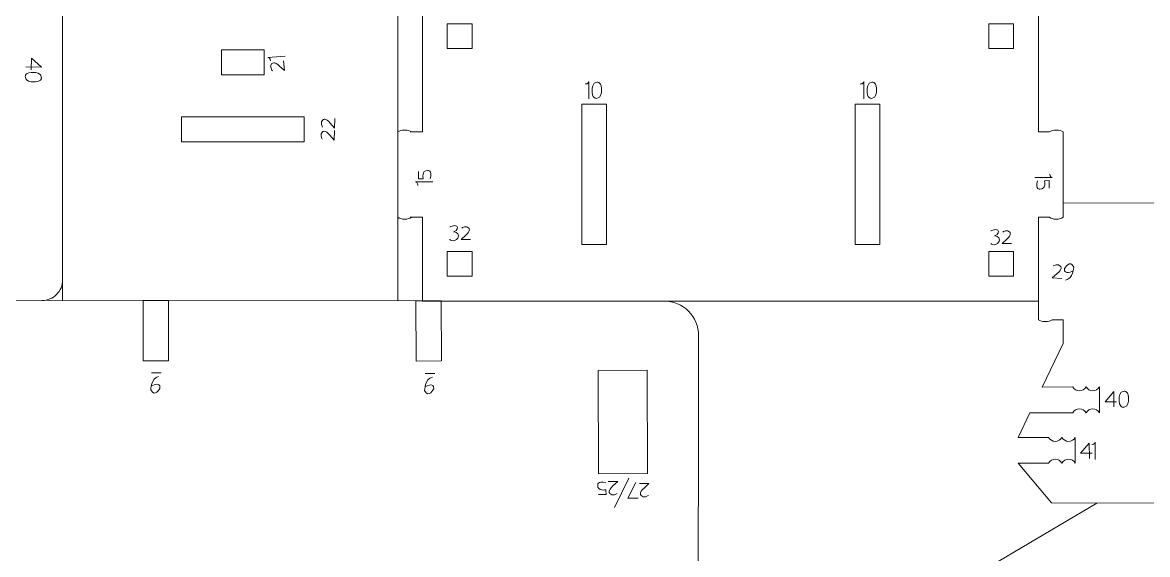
# Model space of a CAD drawing. Header units: centimetres. Extents: x -25 to 25, y -32.5 to 32.5.
# Drawn here: x -16.41 to -2.24, y -24.32 to -17.62 of the extents above; entities that cross this region are included whole.
import ezdxf

# ---------------------------------------------------------------- set-up
doc = ezdxf.new("R2010")
doc.units = ezdxf.units.CM
doc.header["$MEASUREMENT"] = 0
doc.layers.add('Capa 1', color=7, linetype='Continuous')

msp = doc.modelspace()

# ---------------------------------------------------------------- linework, layer by layer
at = {"layer": 'Capa 1', "color": 250, "lineweight": 9}
for points, knots in [([(-16.23796, -11.90789), (-16.23796, -11.90789), (-17.15047, -11.90789), (-17.15047, -11.90789), (-17.15047, -11.90789), (-17.15047, -11.90789), (-17.15047, -13.15337), (-17.15047, -13.15337), (-17.15047, -13.15337), (-17.15047, -13.15337), (-17.15046, -21.12276), (-17.15046, -21.12276)], [0, 0, 0, 0, 0.25, 0.25, 0.25, 0.25, 0.5, 0.5, 0.5, 0.5, 1, 1, 1, 1]), ([(-11.68529, -13.35874), (-11.68529, -13.35874), (-15.66705, -13.35874), (-15.66705, -13.35874), (-15.66705, -13.35874), (-15.66705, -13.35874), (-15.90731, -13.35874), (-15.90731, -13.35874), (-15.90731, -13.35874), (-15.90731, -13.35874), (-15.90731, -21.12612), (-15.90731, -21.12612)], [0, 0, 0, 0, 0.25, 0.25, 0.25, 0.25, 0.5, 0.5, 0.5, 0.5, 1, 1, 1, 1]), ([(-11.52925, -19.00061), (-11.52925, -19.00061), (-11.3732, -19.00061), (-11.3732, -19.00061), (-11.3732, -19.00061), (-11.3732, -19.00061), (-11.3732, -17.25858), (-11.3732, -17.25858), (-11.3732, -17.25858), (-11.3732, -17.25858), (-11.52925, -17.25858), (-11.52925, -17.25858)], [0, 0, 0, 0, 0.25, 0.25, 0.25, 0.25, 0.5, 0.5, 0.5, 0.5, 1, 1, 1, 1]), ([(-3.4754, -17.25858), (-3.4754, -17.25858), (-3.614, -17.25858), (-3.614, -17.25858), (-3.614, -17.25858), (-3.614, -17.25858), (-3.614, -19.00061), (-3.614, -19.00061), (-3.614, -19.00061), (-3.614, -19.00061), (-3.4754, -19.00061), (-3.4754, -19.00061)], [0, 0, 0, 0, 0.25, 0.25, 0.25, 0.25, 0.5, 0.5, 0.5, 0.5, 1, 1, 1, 1]), ([(-10.74902, -17.95152), (-10.74902, -17.95152), (-10.74902, -17.63943), (-10.74902, -17.63943), (-10.74902, -17.63943), (-10.74902, -17.63943), (-11.06111, -17.63943), (-11.06111, -17.63943), (-11.06111, -17.63943), (-11.06111, -17.63943), (-11.06111, -17.95152), (-11.06111, -17.95152), (-11.06111, -17.95152), (-11.06111, -17.95152), (-10.74902, -17.95152), (-10.74902, -17.95152)], [0, 0, 0, 0, 0.2, 0.2, 0.2, 0.2, 0.4, 0.4, 0.4, 0.4, 0.6, 0.6, 0.6, 0.6, 1, 1, 1, 1]), ([(-3.92609, -17.95152), (-3.92609, -17.95152), (-3.92609, -17.63943), (-3.92609, -17.63943), (-3.92609, -17.63943), (-3.92609, -17.63943), (-4.23818, -17.63943), (-4.23818, -17.63943), (-4.23818, -17.63943), (-4.23818, -17.63943), (-4.23818, -17.95152), (-4.23818, -17.95152), (-4.23818, -17.95152), (-4.23818, -17.95152), (-3.92609, -17.95152), (-3.92609, -17.95152)], [0, 0, 0, 0, 0.2, 0.2, 0.2, 0.2, 0.4, 0.4, 0.4, 0.4, 0.6, 0.6, 0.6, 0.6, 1, 1, 1, 1]), ([(-13.90486, -18.27897), (-13.90486, -18.27897), (-13.90486, -17.96688), (-13.90486, -17.96688), (-13.90486, -17.96688), (-13.90486, -17.96688), (-13.36976, -17.96688), (-13.36976, -17.96688), (-13.36976, -17.96688), (-13.36976, -17.96688), (-13.36976, -18.27897), (-13.36976, -18.27897), (-13.36976, -18.27897), (-13.36976, -18.27897), (-13.90486, -18.27897), (-13.90486, -18.27897)], [0, 0, 0, 0, 0.2, 0.2, 0.2, 0.2, 0.4, 0.4, 0.4, 0.4, 0.6, 0.6, 0.6, 0.6, 1, 1, 1, 1]), ([(-9.36573, -18.65055), (-9.36573, -18.65055), (-9.36573, -20.41744), (-9.36573, -20.41744), (-9.36573, -20.41744), (-9.36573, -20.41744), (-9.05364, -20.41744), (-9.05364, -20.41744), (-9.05364, -20.41744), (-9.05364, -20.41744), (-9.05364, -18.65055), (-9.05364, -18.65055), (-9.05364, -18.65055), (-9.05364, -18.65055), (-9.36573, -18.65055), (-9.36573, -18.65055)], [0, 0, 0, 0, 0.2, 0.2, 0.2, 0.2, 0.4, 0.4, 0.4, 0.4, 0.6, 0.6, 0.6, 0.6, 1, 1, 1, 1]), ([(-5.92444, -18.65055), (-5.92444, -18.65055), (-5.92444, -20.41744), (-5.92444, -20.41744), (-5.92444, -20.41744), (-5.92444, -20.41744), (-5.61235, -20.41744), (-5.61235, -20.41744), (-5.61235, -20.41744), (-5.61235, -20.41744), (-5.61235, -18.65055), (-5.61235, -18.65055), (-5.61235, -18.65055), (-5.61235, -18.65055), (-5.92444, -18.65055), (-5.92444, -18.65055)], [0, 0, 0, 0, 0.2, 0.2, 0.2, 0.2, 0.4, 0.4, 0.4, 0.4, 0.6, 0.6, 0.6, 0.6, 1, 1, 1, 1]), ([(-14.40904, -18.81074), (-14.40904, -18.81074), (-12.86588, -18.81074), (-12.86588, -18.81074), (-12.86588, -18.81074), (-12.86588, -18.81074), (-12.86588, -19.12375), (-12.86588, -19.12375), (-12.86588, -19.12375), (-12.86588, -19.12375), (-14.40904, -19.12375), (-14.40904, -19.12375), (-14.40904, -19.12375), (-14.40904, -19.12375), (-14.40904, -18.81074), (-14.40904, -18.81074)], [0, 0, 0, 0, 0.2, 0.2, 0.2, 0.2, 0.4, 0.4, 0.4, 0.4, 0.6, 0.6, 0.6, 0.6, 1, 1, 1, 1]), ([(-11.51179, -19.00061), (-11.5301, -18.98634), (-11.56211, -18.97689), (-11.59853, -18.97689), (-11.59853, -18.97689), (-11.63495, -18.97689), (-11.66697, -18.98634), (-11.68528, -19.00061)], [0, 0, 0, 0, 0.33333333, 0.33333333, 0.33333333, 0.33333333, 1, 1, 1, 1]), ([(-3.30191, -19.00061), (-3.32022, -18.98634), (-3.35223, -18.97689), (-3.38865, -18.97689), (-3.38865, -18.97689), (-3.42507, -18.97689), (-3.45709, -18.98634), (-3.4754, -19.00061)], [0, 0, 0, 0, 0.33333333, 0.33333333, 0.33333333, 0.33333333, 1, 1, 1, 1]), ([(-2.02828, -19.75678), (-2.02828, -19.75678), (-2.02797, -19.89538), (-2.02797, -19.89538), (-2.02797, -19.89538), (-2.02797, -19.89538), (-3.30208, -19.89424), (-3.30208, -19.89424)], [0, 0, 0, 0, 0.33333333, 0.33333333, 0.33333333, 0.33333333, 1, 1, 1, 1]), ([(-11.51179, -20.07407), (-11.5301, -20.08834), (-11.56211, -20.09779), (-11.59853, -20.09779), (-11.59853, -20.09779), (-11.63495, -20.09779), (-11.66697, -20.08834), (-11.68528, -20.07407)], [0, 0, 0, 0, 0.33333333, 0.33333333, 0.33333333, 0.33333333, 1, 1, 1, 1]), ([(-3.4754, -20.07407), (-3.4754, -20.07407), (-3.614, -20.07408), (-3.614, -20.07408), (-3.614, -20.07408), (-3.614, -20.07408), (-3.614, -21.12874), (-3.614, -21.12874), (-3.614, -21.12874), (-3.614, -21.12874), (-11.3732, -21.12874), (-11.3732, -21.12874), (-11.3732, -21.12874), (-11.3732, -21.12874), (-11.3732, -20.07408), (-11.3732, -20.07408), (-11.3732, -20.07408), (-11.3732, -20.07408), (-11.52925, -20.07408), (-11.52925, -20.07408)], [0, 0, 0, 0, 0.16666667, 0.16666667, 0.16666667, 0.16666667, 0.33333333, 0.33333333, 0.33333333, 0.33333333, 0.5, 0.5, 0.5, 0.5, 0.66666667, 0.66666667, 0.66666667, 0.66666667, 1, 1, 1, 1]), ([(-3.30191, -20.07407), (-3.32022, -20.08834), (-3.35223, -20.09779), (-3.38865, -20.09779), (-3.38865, -20.09779), (-3.42507, -20.09779), (-3.45709, -20.08834), (-3.4754, -20.07407)], [0, 0, 0, 0, 0.33333333, 0.33333333, 0.33333333, 0.33333333, 1, 1, 1, 1]), ([(-10.74902, -20.81666), (-10.74902, -20.81666), (-10.74902, -20.50457), (-10.74902, -20.50457), (-10.74902, -20.50457), (-10.74902, -20.50457), (-11.06111, -20.50457), (-11.06111, -20.50457), (-11.06111, -20.50457), (-11.06111, -20.50457), (-11.06111, -20.81666), (-11.06111, -20.81666), (-11.06111, -20.81666), (-11.06111, -20.81666), (-10.74902, -20.81666), (-10.74902, -20.81666)], [0, 0, 0, 0, 0.2, 0.2, 0.2, 0.2, 0.4, 0.4, 0.4, 0.4, 0.6, 0.6, 0.6, 0.6, 1, 1, 1, 1]), ([(-3.92609, -20.81666), (-3.92609, -20.81666), (-3.92609, -20.50457), (-3.92609, -20.50457), (-3.92609, -20.50457), (-3.92609, -20.50457), (-4.23818, -20.50457), (-4.23818, -20.50457), (-4.23818, -20.50457), (-4.23818, -20.50457), (-4.23818, -20.81666), (-4.23818, -20.81666), (-4.23818, -20.81666), (-4.23818, -20.81666), (-3.92609, -20.81666), (-3.92609, -20.81666)], [0, 0, 0, 0, 0.2, 0.2, 0.2, 0.2, 0.4, 0.4, 0.4, 0.4, 0.6, 0.6, 0.6, 0.6, 1, 1, 1, 1]), ([(-16.16703, -21.12276), (-16.0981, -21.12272), (-16.03202, -21.09529), (-15.98331, -21.04652), (-15.98331, -21.04652), (-15.93461, -20.99776), (-15.90727, -20.93196), (-15.90731, -20.86303)], [0, 0, 0, 0, 0.33333333, 0.33333333, 0.33333333, 0.33333333, 1, 1, 1, 1]), ([(-17.70287, -26.28757), (-17.81775, -26.28737), (-17.92782, -26.24155), (-18.00892, -26.16018), (-18.00892, -26.16018), (-18.09, -26.07881), (-18.13546, -25.96909), (-18.13526, -25.85422), (-18.13526, -25.85422), (-18.13526, -25.85422), (-18.13059, -21.55096), (-18.13059, -21.55096), (-18.13059, -21.55096), (-18.13038, -21.43608), (-18.08456, -21.32599), (-18.00319, -21.24489), (-18.00319, -21.24489), (-17.92183, -21.1638), (-17.81212, -21.11836), (-17.69724, -21.11856), (-17.69724, -21.11856), (-17.69724, -21.11856), (-14.89394, -21.12263), (-14.89394, -21.12263), (-14.89394, -21.12263), (-14.89394, -21.12263), (-14.89211, -21.88036), (-14.89211, -21.88036), (-14.89211, -21.88036), (-14.89211, -21.88036), (-14.57285, -21.87959), (-14.57285, -21.87959), (-14.57285, -21.87959), (-14.57285, -21.87959), (-14.57469, -21.12186), (-14.57469, -21.12186), (-14.57469, -21.12186), (-14.57469, -21.12186), (-11.45583, -21.12534), (-11.45583, -21.12534)], [0, 0, 0, 0, 0.09090909, 0.09090909, 0.09090909, 0.09090909, 0.18181818, 0.18181818, 0.18181818, 0.18181818, 0.27272727, 0.27272727, 0.27272727, 0.27272727, 0.36363636, 0.36363636, 0.36363636, 0.36363636, 0.45454545, 0.45454545, 0.45454545, 0.45454545, 0.54545455, 0.54545455, 0.54545455, 0.54545455, 0.63636364, 0.63636364, 0.63636364, 0.63636364, 0.72727273, 0.72727273, 0.72727273, 0.72727273, 0.81818182, 0.81818182, 0.81818182, 0.81818182, 1, 1, 1, 1]), ([(-11.45583, -21.12534), (-11.45583, -21.12534), (-11.45399, -21.88412), (-11.45399, -21.88412), (-11.45399, -21.88412), (-11.45399, -21.88412), (-11.13472, -21.88335), (-11.13472, -21.88335), (-11.13472, -21.88335), (-11.13472, -21.88335), (-11.13656, -21.12569), (-11.13656, -21.12569)], [0, 0, 0, 0, 0.25, 0.25, 0.25, 0.25, 0.5, 0.5, 0.5, 0.5, 1, 1, 1, 1]), ([(-8.32825, -21.12874), (-8.21338, -21.12894), (-8.10328, -21.17477), (-8.02218, -21.25613), (-8.02218, -21.25613), (-7.9411, -21.3375), (-7.89565, -21.4472), (-7.89585, -21.56208), (-7.89585, -21.56208), (-7.89585, -21.56208), (-7.90052, -25.86535), (-7.90052, -25.86535), (-7.90052, -25.86535), (-7.90073, -25.98023), (-7.94655, -26.09032), (-8.02792, -26.1714), (-8.02792, -26.1714), (-8.10929, -26.2525), (-8.21899, -26.29794), (-8.33387, -26.29774)], [0, 0, 0, 0, 0.16666667, 0.16666667, 0.16666667, 0.16666667, 0.33333333, 0.33333333, 0.33333333, 0.33333333, 0.5, 0.5, 0.5, 0.5, 0.66666667, 0.66666667, 0.66666667, 0.66666667, 1, 1, 1, 1]), ([(-3.43979, -21.36387), (-3.4581, -21.37814), (-3.49011, -21.38759), (-3.52653, -21.38759), (-3.52653, -21.38759), (-3.56295, -21.38759), (-3.59497, -21.37814), (-3.61328, -21.36387)], [0, 0, 0, 0, 0.33333333, 0.33333333, 0.33333333, 0.33333333, 1, 1, 1, 1]), ([(-3.43979, -21.36387), (-3.43979, -21.36387), (-3.302, -21.36387), (-3.302, -21.36387), (-3.302, -21.36387), (-3.302, -21.36387), (-3.30282, -21.66329), (-3.30282, -21.66329), (-3.30282, -21.66329), (-3.30282, -21.66329), (-3.56592, -22.21121), (-3.56592, -22.21121), (-3.56592, -22.21121), (-3.56592, -22.21121), (-3.18173, -22.21029), (-3.18173, -22.21029)], [0, 0, 0, 0, 0.2, 0.2, 0.2, 0.2, 0.4, 0.4, 0.4, 0.4, 0.6, 0.6, 0.6, 0.6, 1, 1, 1, 1]), ([(-8.5389, -23.30178), (-8.5389, -23.30178), (-8.54195, -22.00094), (-8.54195, -22.00094), (-8.54195, -22.00094), (-8.54195, -22.00094), (-9.1589, -22.00248), (-9.1589, -22.00248), (-9.1589, -22.00248), (-9.1589, -22.00248), (-9.15585, -23.30333), (-9.15585, -23.30333), (-9.15585, -23.30333), (-9.15585, -23.30333), (-8.5389, -23.30178), (-8.5389, -23.30178)], [0, 0, 0, 0, 0.2, 0.2, 0.2, 0.2, 0.4, 0.4, 0.4, 0.4, 0.6, 0.6, 0.6, 0.6, 1, 1, 1, 1]), ([(-3.18172, -22.21029), (-3.16394, -22.2402), (-3.13286, -22.26003), (-3.0975, -22.26003), (-3.0975, -22.26003), (-3.06214, -22.26003), (-3.03106, -22.2402), (-3.01328, -22.21029)], [0, 0, 0, 0, 0.33333333, 0.33333333, 0.33333333, 0.33333333, 1, 1, 1, 1]), ([(-3.01328, -22.21029), (-2.9955, -22.2402), (-2.96442, -22.26003), (-2.92906, -22.26003), (-2.92906, -22.26003), (-2.8937, -22.26003), (-2.86262, -22.2402), (-2.84484, -22.21029)], [0, 0, 0, 0, 0.33333333, 0.33333333, 0.33333333, 0.33333333, 1, 1, 1, 1]), ([(-3.18155, -22.5343), (-3.18155, -22.5343), (-3.72104, -22.5343), (-3.72104, -22.5343), (-3.72104, -22.5343), (-3.72104, -22.5343), (-3.87093, -22.84646), (-3.87093, -22.84646), (-3.87093, -22.84646), (-3.87093, -22.84646), (-3.48674, -22.84554), (-3.48674, -22.84554)], [0, 0, 0, 0, 0.25, 0.25, 0.25, 0.25, 0.5, 0.5, 0.5, 0.5, 1, 1, 1, 1]), ([(-3.18156, -22.5343), (-3.16378, -22.50438), (-3.1327, -22.48455), (-3.09734, -22.48455), (-3.09734, -22.48455), (-3.06198, -22.48455), (-3.0309, -22.50438), (-3.01312, -22.5343)], [0, 0, 0, 0, 0.33333333, 0.33333333, 0.33333333, 0.33333333, 1, 1, 1, 1]), ([(-3.01312, -22.5343), (-2.99534, -22.50438), (-2.96426, -22.48455), (-2.9289, -22.48455), (-2.9289, -22.48455), (-2.89354, -22.48455), (-2.86246, -22.50438), (-2.84468, -22.5343)], [0, 0, 0, 0, 0.33333333, 0.33333333, 0.33333333, 0.33333333, 1, 1, 1, 1]), ([(-3.48674, -22.84554), (-3.46896, -22.87545), (-3.43788, -22.89528), (-3.40252, -22.89528), (-3.40252, -22.89528), (-3.36716, -22.89528), (-3.33608, -22.87545), (-3.3183, -22.84554)], [0, 0, 0, 0, 0.33333333, 0.33333333, 0.33333333, 0.33333333, 1, 1, 1, 1]), ([(-3.3183, -22.84554), (-3.30052, -22.87545), (-3.26944, -22.89528), (-3.23408, -22.89528), (-3.23408, -22.89528), (-3.19872, -22.89528), (-3.16764, -22.87545), (-3.14986, -22.84554)], [0, 0, 0, 0, 0.33333333, 0.33333333, 0.33333333, 0.33333333, 1, 1, 1, 1]), ([(-3.48658, -23.16955), (-3.48658, -23.16955), (-3.8706, -23.16779), (-3.8706, -23.16779), (-3.8706, -23.16779), (-3.8706, -23.16779), (-3.4509, -23.66915), (-3.4509, -23.66915), (-3.4509, -23.66915), (-3.4509, -23.66915), (-1.24238, -23.67348), (-1.24238, -23.67348)], [0, 0, 0, 0, 0.25, 0.25, 0.25, 0.25, 0.5, 0.5, 0.5, 0.5, 1, 1, 1, 1]), ([(-3.48658, -23.16955), (-3.4688, -23.13963), (-3.43772, -23.1198), (-3.40236, -23.1198), (-3.40236, -23.1198), (-3.367, -23.1198), (-3.33592, -23.13963), (-3.31814, -23.16955)], [0, 0, 0, 0, 0.33333333, 0.33333333, 0.33333333, 0.33333333, 1, 1, 1, 1]), ([(-3.31814, -23.16955), (-3.30036, -23.13963), (-3.26928, -23.1198), (-3.23392, -23.1198), (-3.23392, -23.1198), (-3.19856, -23.1198), (-3.16748, -23.13963), (-3.1497, -23.16955)], [0, 0, 0, 0, 0.33333333, 0.33333333, 0.33333333, 0.33333333, 1, 1, 1, 1])]:
    msp.add_open_spline(points, degree=3, knots=knots, dxfattribs=at)
for points in [[(-11.68529, -19.00061), (-11.68529, -19.00061), (-11.68529, -17.25858), (-11.68529, -17.25858)], [(-11.68529, -20.07408), (-11.68529, -20.07408), (-11.68529, -19.00061), (-11.68529, -19.00061)], [(-3.30191, -19.00061), (-3.30191, -19.00061), (-3.30191, -20.07408), (-3.30191, -20.07408)], [(-11.68529, -21.12612), (-11.68529, -21.12612), (-11.68529, -20.07408), (-11.68529, -20.07408)], [(-14.89395, -21.12263), (-14.89395, -21.12263), (-14.57468, -21.12185), (-14.57468, -21.12185)], [(-11.45582, -21.12534), (-11.45582, -21.12534), (-11.13656, -21.1257), (-11.13656, -21.1257)], [(-3.614, -21.12874), (-3.614, -21.12874), (-3.61328, -21.36387), (-3.61328, -21.36387)], [(-2.84468, -22.5343), (-2.84468, -22.5343), (-2.84484, -22.21029), (-2.84484, -22.21029)], [(-3.1497, -23.16955), (-3.1497, -23.16955), (-3.14986, -22.84554), (-3.14986, -22.84554)], [(-5.06496, -24.96755), (-5.06496, -24.96755), (-2.8799, -23.67347), (-2.8799, -23.67347)]]:
    msp.add_open_spline(points, degree=3, dxfattribs=at)
at = {"layer": 'Capa 1', "color": 240, "lineweight": 9}
for points, knots in [([(-16.30395, -18.21707), (-16.30395, -18.21707), (-16.29797, -18.07191), (-16.29797, -18.07191), (-16.29797, -18.07191), (-16.29797, -18.07191), (-16.17399, -18.18639), (-16.17399, -18.18639), (-16.17399, -18.18639), (-16.17399, -18.18639), (-16.36936, -18.1796), (-16.36936, -18.1796)], [0, 0, 0, 0, 0.25, 0.25, 0.25, 0.25, 0.5, 0.5, 0.5, 0.5, 1, 1, 1, 1]), ([(-13.26361, -18.23199), (-13.26361, -18.23199), (-13.31123, -18.17139), (-13.27125, -18.13973), (-13.27125, -18.13973), (-13.27125, -18.13973), (-13.24186, -18.10502), (-13.17451, -18.17042)], [0, 0, 0, 0, 0.33333333, 0.33333333, 0.33333333, 0.33333333, 1, 1, 1, 1]), ([(-13.17451, -18.17042), (-13.17451, -18.17042), (-13.11315, -18.22597), (-13.11315, -18.22597), (-13.11315, -18.22597), (-13.11315, -18.22597), (-13.12304, -18.10641), (-13.12304, -18.10641)], [0, 0, 0, 0, 0.33333333, 0.33333333, 0.33333333, 0.33333333, 1, 1, 1, 1]), ([(-16.37851, -18.30255), (-16.37851, -18.30255), (-16.38394, -18.24025), (-16.26269, -18.25151), (-16.26269, -18.25151), (-16.26269, -18.25151), (-16.17012, -18.25532), (-16.17512, -18.31856)], [0, 0, 0, 0, 0.33333333, 0.33333333, 0.33333333, 0.33333333, 1, 1, 1, 1]), ([(-16.17532, -18.31855), (-16.17532, -18.31855), (-16.16993, -18.3809), (-16.29112, -18.36967), (-16.29112, -18.36967), (-16.29112, -18.36967), (-16.38367, -18.36581), (-16.37873, -18.30254)], [0, 0, 0, 0, 0.33333333, 0.33333333, 0.33333333, 0.33333333, 1, 1, 1, 1]), ([(-9.18067, -18.57704), (-9.18067, -18.57704), (-9.24269, -18.58504), (-9.23644, -18.46342), (-9.23644, -18.46342), (-9.23644, -18.46342), (-9.23644, -18.37078), (-9.17306, -18.37317)], [0, 0, 0, 0, 0.33333333, 0.33333333, 0.33333333, 0.33333333, 1, 1, 1, 1]), ([(-9.17306, -18.37337), (-9.17306, -18.37337), (-9.11098, -18.36541), (-9.11721, -18.48696), (-9.11721, -18.48696), (-9.11721, -18.48696), (-9.11725, -18.57959), (-9.18067, -18.57726)], [0, 0, 0, 0, 0.33333333, 0.33333333, 0.33333333, 0.33333333, 1, 1, 1, 1]), ([(-5.71632, -18.57704), (-5.71632, -18.57704), (-5.77834, -18.58504), (-5.77209, -18.46342), (-5.77209, -18.46342), (-5.77209, -18.46342), (-5.77209, -18.37078), (-5.7087, -18.37317)], [0, 0, 0, 0, 0.33333333, 0.33333333, 0.33333333, 0.33333333, 1, 1, 1, 1]), ([(-5.7087, -18.37337), (-5.7087, -18.37337), (-5.64663, -18.36541), (-5.65286, -18.48696), (-5.65286, -18.48696), (-5.65286, -18.48696), (-5.6529, -18.57959), (-5.71632, -18.57726)], [0, 0, 0, 0, 0.33333333, 0.33333333, 0.33333333, 0.33333333, 1, 1, 1, 1]), ([(-12.63155, -18.93959), (-12.63155, -18.93959), (-12.67173, -18.87383), (-12.62832, -18.84707), (-12.62832, -18.84707), (-12.62832, -18.84707), (-12.59507, -18.81605), (-12.53584, -18.8889)], [0, 0, 0, 0, 0.33333333, 0.33333333, 0.33333333, 0.33333333, 1, 1, 1, 1]), ([(-12.53584, -18.8889), (-12.53584, -18.8889), (-12.48142, -18.95126), (-12.48142, -18.95126), (-12.48142, -18.95126), (-12.48142, -18.95126), (-12.47723, -18.83136), (-12.47723, -18.83136)], [0, 0, 0, 0, 0.33333333, 0.33333333, 0.33333333, 0.33333333, 1, 1, 1, 1]), ([(-12.63686, -19.09121), (-12.63686, -19.09121), (-12.67704, -19.02544), (-12.63362, -18.99869), (-12.63362, -18.99869), (-12.63362, -18.99869), (-12.60037, -18.96767), (-12.54115, -19.04051)], [0, 0, 0, 0, 0.33333333, 0.33333333, 0.33333333, 0.33333333, 1, 1, 1, 1]), ([(-12.54115, -19.04051), (-12.54115, -19.04051), (-12.48672, -19.10287), (-12.48672, -19.10287), (-12.48672, -19.10287), (-12.48672, -19.10287), (-12.48253, -18.98298), (-12.48253, -18.98298)], [0, 0, 0, 0, 0.33333333, 0.33333333, 0.33333333, 0.33333333, 1, 1, 1, 1]), ([(-11.42355, -19.49663), (-11.42355, -19.49663), (-11.42412, -19.59179), (-11.42412, -19.59179), (-11.42412, -19.59179), (-11.42412, -19.59179), (-11.36547, -19.58836), (-11.36547, -19.58836)], [0, 0, 0, 0, 0.33333333, 0.33333333, 0.33333333, 0.33333333, 1, 1, 1, 1]), ([(-11.36547, -19.58836), (-11.36547, -19.58836), (-11.3905, -19.47904), (-11.30599, -19.48547), (-11.30599, -19.48547), (-11.30599, -19.48547), (-11.24806, -19.47391), (-11.27636, -19.58836)], [0, 0, 0, 0, 0.33333333, 0.33333333, 0.33333333, 0.33333333, 1, 1, 1, 1]), ([(-3.53651, -19.61615), (-3.53651, -19.61615), (-3.51148, -19.72547), (-3.59599, -19.71905), (-3.59599, -19.71905), (-3.59599, -19.71905), (-3.65392, -19.7306), (-3.62562, -19.61615)], [0, 0, 0, 0, 0.33333333, 0.33333333, 0.33333333, 0.33333333, 1, 1, 1, 1]), ([(-3.47843, -19.70788), (-3.47843, -19.70788), (-3.47786, -19.61273), (-3.47786, -19.61273), (-3.47786, -19.61273), (-3.47786, -19.61273), (-3.53651, -19.61615), (-3.53651, -19.61615)], [0, 0, 0, 0, 0.33333333, 0.33333333, 0.33333333, 0.33333333, 1, 1, 1, 1]), ([(-11.02957, -20.35194), (-11.02957, -20.35194), (-11.02234, -20.37042), (-10.98629, -20.36922), (-10.98629, -20.36922), (-10.96758, -20.3686), (-10.95418, -20.36191), (-10.94446, -20.35426), (-10.94446, -20.35426), (-10.92076, -20.33556), (-10.91954, -20.30652), (-10.91954, -20.30652), (-10.91954, -20.30652), (-10.92076, -20.26481), (-10.98198, -20.25677), (-10.98198, -20.25677), (-10.98198, -20.25677), (-10.92202, -20.23448), (-10.93439, -20.20235), (-10.93439, -20.20235), (-10.93439, -20.20235), (-10.94303, -20.15292), (-11.02957, -20.19491), (-11.02957, -20.19491)], [0, 0, 0, 0, 0.14285714, 0.14285714, 0.14285714, 0.14285714, 0.28571429, 0.28571429, 0.28571429, 0.28571429, 0.42857143, 0.42857143, 0.42857143, 0.42857143, 0.57142857, 0.57142857, 0.57142857, 0.57142857, 0.71428571, 0.71428571, 0.71428571, 0.71428571, 1, 1, 1, 1]), ([(-10.87927, -20.21054), (-10.87927, -20.21054), (-10.81744, -20.16973), (-10.79028, -20.21054), (-10.79028, -20.21054), (-10.79028, -20.21054), (-10.75936, -20.24144), (-10.82735, -20.30078)], [0, 0, 0, 0, 0.33333333, 0.33333333, 0.33333333, 0.33333333, 1, 1, 1, 1]), ([(-4.21419, -20.40233), (-4.21419, -20.40233), (-4.20696, -20.42081), (-4.17091, -20.41961), (-4.17091, -20.41961), (-4.1522, -20.41899), (-4.1388, -20.4123), (-4.12908, -20.40465), (-4.12908, -20.40465), (-4.10538, -20.38595), (-4.10416, -20.35691), (-4.10416, -20.35691), (-4.10416, -20.35691), (-4.10538, -20.3152), (-4.1666, -20.30716), (-4.1666, -20.30716), (-4.1666, -20.30716), (-4.10664, -20.28487), (-4.11901, -20.25274), (-4.11901, -20.25274), (-4.11901, -20.25274), (-4.12765, -20.20331), (-4.21419, -20.2453), (-4.21419, -20.2453)], [0, 0, 0, 0, 0.14285714, 0.14285714, 0.14285714, 0.14285714, 0.28571429, 0.28571429, 0.28571429, 0.28571429, 0.42857143, 0.42857143, 0.42857143, 0.42857143, 0.57142857, 0.57142857, 0.57142857, 0.57142857, 0.71428571, 0.71428571, 0.71428571, 0.71428571, 1, 1, 1, 1]), ([(-4.06389, -20.26093), (-4.06389, -20.26093), (-4.00206, -20.22012), (-3.9749, -20.26093), (-3.9749, -20.26093), (-3.9749, -20.26093), (-3.94398, -20.29183), (-4.01197, -20.35117)], [0, 0, 0, 0, 0.33333333, 0.33333333, 0.33333333, 0.33333333, 1, 1, 1, 1]), ([(-10.82735, -20.30078), (-10.82735, -20.30078), (-10.88543, -20.35516), (-10.88543, -20.35516), (-10.88543, -20.35516), (-10.88543, -20.35516), (-10.77011, -20.35516), (-10.77011, -20.35516)], [0, 0, 0, 0, 0.33333333, 0.33333333, 0.33333333, 0.33333333, 1, 1, 1, 1]), ([(-4.01197, -20.35117), (-4.01197, -20.35117), (-4.07005, -20.40555), (-4.07005, -20.40555), (-4.07005, -20.40555), (-4.07005, -20.40555), (-3.95473, -20.40555), (-3.95473, -20.40555)], [0, 0, 0, 0, 0.33333333, 0.33333333, 0.33333333, 0.33333333, 1, 1, 1, 1]), ([(-3.4266, -20.68761), (-3.4266, -20.68761), (-3.36037, -20.6482), (-3.33413, -20.69192), (-3.33413, -20.69192), (-3.33413, -20.69192), (-3.30349, -20.72553), (-3.37702, -20.7839)], [0, 0, 0, 0, 0.33333333, 0.33333333, 0.33333333, 0.33333333, 1, 1, 1, 1]), ([(-3.17505, -20.74864), (-3.17505, -20.74864), (-3.29735, -20.81041), (-3.28452, -20.71889), (-3.28452, -20.71889), (-3.28452, -20.71889), (-3.21671, -20.59746), (-3.16777, -20.7015), (-3.16777, -20.7015), (-3.16777, -20.7015), (-3.17529, -20.8523), (-3.27438, -20.8646)], [0, 0, 0, 0, 0.25, 0.25, 0.25, 0.25, 0.5, 0.5, 0.5, 0.5, 1, 1, 1, 1]), ([(-3.37702, -20.7839), (-3.37702, -20.7839), (-3.44001, -20.8376), (-3.44001, -20.8376), (-3.44001, -20.8376), (-3.44001, -20.8376), (-3.32018, -20.84319), (-3.32018, -20.84319)], [0, 0, 0, 0, 0.33333333, 0.33333333, 0.33333333, 0.33333333, 1, 1, 1, 1]), ([(-14.7921, -22.20024), (-14.7921, -22.20024), (-14.67281, -22.13284), (-14.68136, -22.22487), (-14.68136, -22.22487), (-14.68136, -22.22487), (-14.74344, -22.34932), (-14.79718, -22.24767), (-14.79718, -22.24767), (-14.79718, -22.24767), (-14.79669, -22.09669), (-14.69827, -22.07979)], [0, 0, 0, 0, 0.25, 0.25, 0.25, 0.25, 0.5, 0.5, 0.5, 0.5, 1, 1, 1, 1]), ([(-11.34235, -22.20941), (-11.34235, -22.20941), (-11.22306, -22.14201), (-11.23161, -22.23403), (-11.23161, -22.23403), (-11.23161, -22.23403), (-11.2937, -22.35848), (-11.34743, -22.25684), (-11.34743, -22.25684), (-11.34743, -22.25684), (-11.34694, -22.10586), (-11.24853, -22.08895)], [0, 0, 0, 0, 0.25, 0.25, 0.25, 0.25, 0.5, 0.5, 0.5, 0.5, 1, 1, 1, 1]), ([(-2.62957, -22.39582), (-2.62957, -22.39582), (-2.77486, -22.39582), (-2.77486, -22.39582), (-2.77486, -22.39582), (-2.77486, -22.39582), (-2.66558, -22.26723), (-2.66558, -22.26723), (-2.66558, -22.26723), (-2.66558, -22.26723), (-2.66432, -22.46271), (-2.66432, -22.46271)], [0, 0, 0, 0, 0.25, 0.25, 0.25, 0.25, 0.5, 0.5, 0.5, 0.5, 1, 1, 1, 1]), ([(-2.54109, -22.46679), (-2.54109, -22.46679), (-2.60312, -22.47479), (-2.59687, -22.35318), (-2.59687, -22.35318), (-2.59687, -22.35318), (-2.59687, -22.26053), (-2.53348, -22.26292)], [0, 0, 0, 0, 0.33333333, 0.33333333, 0.33333333, 0.33333333, 1, 1, 1, 1]), ([(-2.53348, -22.26312), (-2.53348, -22.26312), (-2.47141, -22.25516), (-2.47764, -22.37671), (-2.47764, -22.37671), (-2.47764, -22.37671), (-2.47768, -22.46935), (-2.54109, -22.46702)], [0, 0, 0, 0, 0.33333333, 0.33333333, 0.33333333, 0.33333333, 1, 1, 1, 1]), ([(-2.93706, -23.04503), (-2.93706, -23.04503), (-3.08235, -23.04503), (-3.08235, -23.04503), (-3.08235, -23.04503), (-3.08235, -23.04503), (-2.97307, -22.91644), (-2.97307, -22.91644), (-2.97307, -22.91644), (-2.97307, -22.91644), (-2.97181, -23.11192), (-2.97181, -23.11192)], [0, 0, 0, 0, 0.25, 0.25, 0.25, 0.25, 0.5, 0.5, 0.5, 0.5, 1, 1, 1, 1]), ([(-9.06261, -23.50451), (-9.06261, -23.50451), (-9.17193, -23.52954), (-9.1655, -23.44503), (-9.1655, -23.44503), (-9.1655, -23.44503), (-9.17706, -23.3871), (-9.06261, -23.41541)], [0, 0, 0, 0, 0.33333333, 0.33333333, 0.33333333, 0.33333333, 1, 1, 1, 1]), ([(-9.15434, -23.56259), (-9.15434, -23.56259), (-9.05918, -23.56316), (-9.05918, -23.56316), (-9.05918, -23.56316), (-9.05918, -23.56316), (-9.06261, -23.50451), (-9.06261, -23.50451)], [0, 0, 0, 0, 0.33333333, 0.33333333, 0.33333333, 0.33333333, 1, 1, 1, 1]), ([(-8.92112, -23.55118), (-8.92112, -23.55118), (-8.98544, -23.59363), (-9.01369, -23.55118), (-9.01369, -23.55118), (-9.01369, -23.55118), (-9.04586, -23.51903), (-8.97513, -23.4573)], [0, 0, 0, 0, 0.33333333, 0.33333333, 0.33333333, 0.33333333, 1, 1, 1, 1]), ([(-8.97513, -23.4573), (-8.97513, -23.4573), (-8.91471, -23.40073), (-8.91471, -23.40073), (-8.91471, -23.40073), (-8.91471, -23.40073), (-9.03467, -23.40073), (-9.03467, -23.40073)], [0, 0, 0, 0, 0.33333333, 0.33333333, 0.33333333, 0.33333333, 1, 1, 1, 1]), ([(-8.6581, -23.60944), (-8.6581, -23.60944), (-8.7884, -23.60944), (-8.7884, -23.60944), (-8.7884, -23.60944), (-8.7884, -23.60944), (-8.68727, -23.41222), (-8.68727, -23.41222)], [0, 0, 0, 0, 0.33333333, 0.33333333, 0.33333333, 0.33333333, 1, 1, 1, 1]), ([(-8.52834, -23.57662), (-8.52834, -23.57662), (-8.59266, -23.61908), (-8.62092, -23.57662), (-8.62092, -23.57662), (-8.62092, -23.57662), (-8.65308, -23.54448), (-8.58235, -23.48275)], [0, 0, 0, 0, 0.33333333, 0.33333333, 0.33333333, 0.33333333, 1, 1, 1, 1]), ([(-8.58235, -23.48275), (-8.58235, -23.48275), (-8.52193, -23.42617), (-8.52193, -23.42617), (-8.52193, -23.42617), (-8.52193, -23.42617), (-8.6419, -23.42617), (-8.6419, -23.42617)], [0, 0, 0, 0, 0.33333333, 0.33333333, 0.33333333, 0.33333333, 1, 1, 1, 1])]:
    msp.add_open_spline(points, degree=3, knots=knots, dxfattribs=at)
for points in [[(-13.32102, -18.06197), (-13.32102, -18.06197), (-13.10381, -18.04399), (-13.10381, -18.04399)], [(-13.28691, -18.10304), (-13.28691, -18.10304), (-13.29209, -18.06129), (-13.32102, -18.06197)], [(-9.32123, -18.39685), (-9.32123, -18.39685), (-9.27919, -18.39513), (-9.27748, -18.36624)], [(-9.27748, -18.36624), (-9.27748, -18.36624), (-9.27748, -18.58419), (-9.27748, -18.58419)], [(-5.85687, -18.39685), (-5.85687, -18.39685), (-5.81483, -18.39513), (-5.81313, -18.36624)], [(-5.81313, -18.36624), (-5.81313, -18.36624), (-5.81313, -18.58419), (-5.81313, -18.58419)], [(-3.47011, -19.53075), (-3.47011, -19.53075), (-3.4684, -19.57279), (-3.43951, -19.5745)], [(-11.43187, -19.67376), (-11.43187, -19.67376), (-11.43358, -19.63172), (-11.46247, -19.63002)], [(-11.46247, -19.63002), (-11.46247, -19.63002), (-11.24452, -19.63002), (-11.24452, -19.63002)], [(-3.43951, -19.5745), (-3.43951, -19.5745), (-3.65746, -19.5745), (-3.65746, -19.5745)], [(-14.66816, -22.03056), (-14.66816, -22.03056), (-14.78972, -22.03056), (-14.78972, -22.03056)], [(-11.21841, -22.03973), (-11.21841, -22.03973), (-11.33997, -22.03973), (-11.33997, -22.03973)], [(-2.94213, -22.93581), (-2.94213, -22.93581), (-2.90009, -22.93409), (-2.89839, -22.9052)], [(-2.89839, -22.9052), (-2.89839, -22.9052), (-2.89839, -23.12316), (-2.89839, -23.12316)], [(-8.77444, -23.35945), (-8.77444, -23.35945), (-8.95335, -23.72645), (-8.95335, -23.72645)]]:
    msp.add_open_spline(points, degree=3, dxfattribs=at)

doc.saveas('drawing.dxf')
